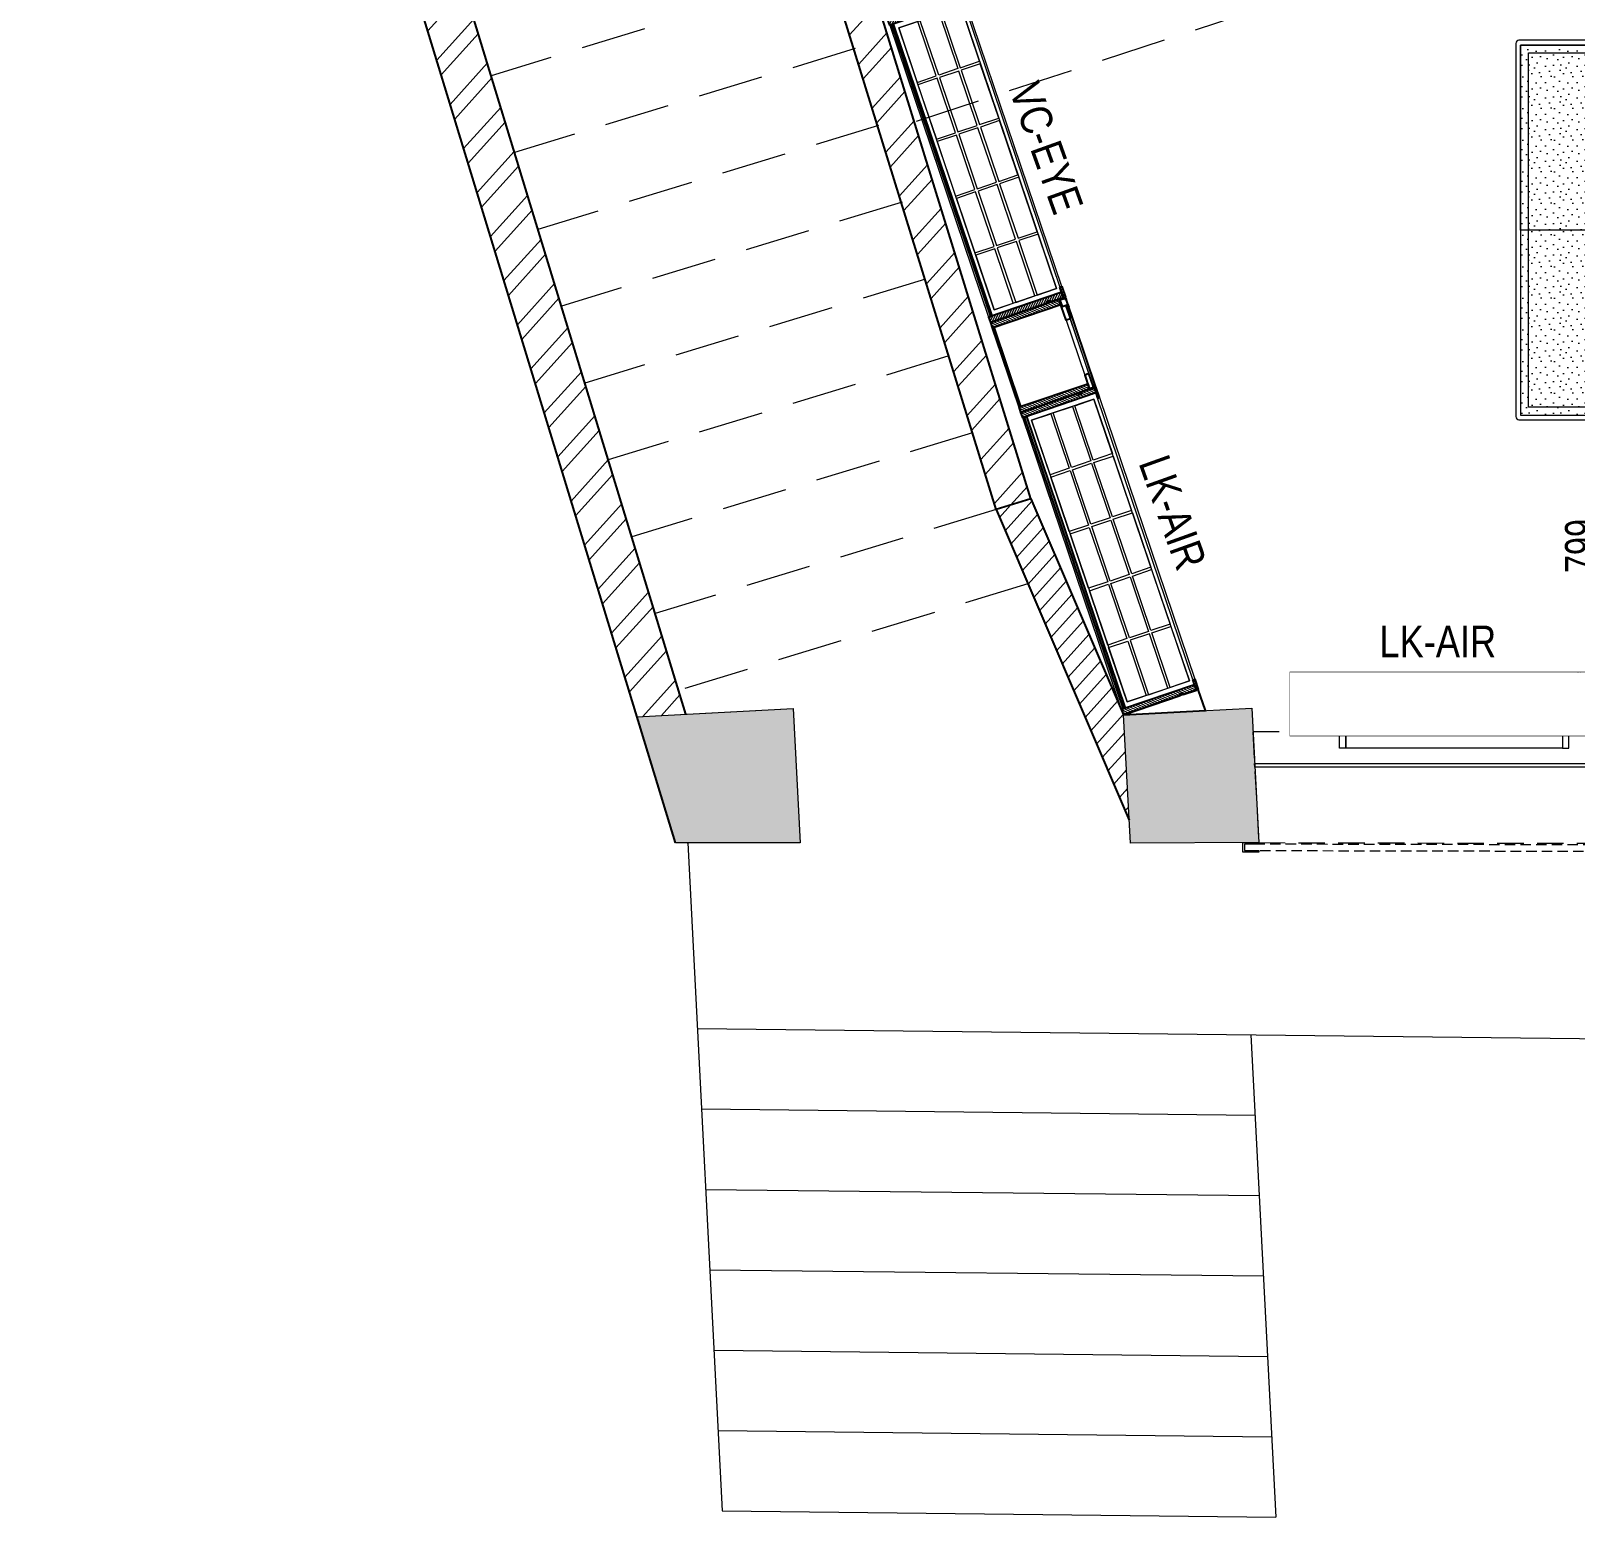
# Model space of a CAD drawing. Header units: feet. Extents: x 8618377 to 8629531, y -5935222 to -5925257.
# Drawn here: x 8618377 to 8623260, y -5934623 to -5929923 of the extents above; entities that cross this region are included whole.
import ezdxf

# ---------------------------------------------------------------- set-up
doc = ezdxf.new("R2010")
doc.units = ezdxf.units.FT
doc.header["$LTSCALE"] = 33
doc.header["$MEASUREMENT"] = 0
doc.set_wipeout_variables(frame=1)
doc.header["$PDMODE"] = 3
doc.header["$PDSIZE"] = -1
for name, pattern in [('( Hidden )', [0.375, 0.25, -0.125]), ('DOT2', [0.125, 0, -0.125]), ('HIDDEN', [9.525, 6.35, -3.175]), ('HIDDEN2', [4.7625, 3.175, -1.5875]), ('HIDDENX2', [0.75, 0.5, -0.25])]:
    doc.linetypes.add(name, pattern=pattern)
for name, color, linetype, lineweight in [('A-COL', 243, 'Continuous', 9), ('A-Glazing', 4, 'Continuous', 20), ('A-shutter', 8, 'Continuous', 18), ('A-STAIR', 6, 'Continuous', 5), ('beam', 90, 'Continuous', 9), ('column hatch', 5, 'Continuous', 0), ('LENS-DIM', 252, 'Continuous', 5), ('LENS-HATCH', 251, 'Continuous', 5), ('LENS-PARTITION', 21, 'Continuous', 25), ('LK-FF&E FLOOR', 1, 'Continuous', 9), ('LK-FF&E WALL', 1, 'Continuous', 9), ('LN-ELEVATION-1', 81, 'Continuous', 25), ('LN-ELEVATION-2', 103, 'Continuous', 20), ('LN-ELEVATION-3', 125, 'Continuous', 18), ('LN-ELEVATION-4', 145, 'Continuous', 13), ('LN-ELEVATION-5', 167, 'Continuous', 5), ('LN-HATCH', 251, 'Continuous', 0), ('PLANO-TXT', 252, 'Continuous', 5), ('rolling shutter', 1, 'Continuous', 5)]:
    doc.layers.add(name, color=color, linetype=linetype, lineweight=lineweight)
doc.layers.add('A-WALL', color=1, linetype='Continuous')
doc.styles.add('LK TXT STD 100', font='ARIALN.TTF', dxfattribs={"height": 100})
doc.styles.get("Standard").update_dxf_attribs({"font": 'GILC____.TTF'})
doc.dimstyles.new('100MM', dxfattribs={"dimtxt": 100, "dimasz": 50, "dimexe": 65, "dimexo": 65, "dimtad": 1, "dimdec": 0, "dimtxsty": 'Standard', "dimblk": 'OBLIQUE', "dimcen": 2.5, "dimdle": 65, "dimclrd": 256, "dimclre": 256, "dimclrt": 1, "dimadec": 0, "dimazin": 0, "dimtfac": 1, "dimtdec": 0, "dimtmove": 1, "dimatfit": 3, "dimfxl": 1, "dimlwd": -1, "dimlwe": -1, "dimarcsym": 0})
pattern_1 = [(225, (-8978160.31, 5277344.56), (88.2999593, -88.2999593), []), (225, (-8978219.18, 5277344.56), (88.2999593, -88.2999593), [])]
pattern_2 = [(45, (7858558.917, 3503823.203), (-4.4901280605, 4.4901280605), [])]

# ---------------------------------------------------------------- blocks, each defined once
blk = doc.blocks.new('*U45')
at = {"layer": 'A-shutter', "color": 5, "ltscale": 10}
blk.add_lwpolyline([(41038450.5, -1561539.2), (41038450.5, -1561544.2), (41038405.5, -1561544.2), (41038405.5, -1561564.2), (41038450.5, -1561564.2), (41038450.5, -1561569.2), (41038400.5, -1561569.2), (41038400.5, -1561539.2)], close=True, dxfattribs=at)
at = {"layer": 'A-shutter', "color": 5, "linetype": 'HIDDENX2', "ltscale": 2}
blk.add_lwpolyline([(41038405.5, -1561544.2), (41038405.5, -1561564.2), (41045300.8, -1561564.2), (41045300.8, -1561544.2)], close=True, dxfattribs=at)
blk = doc.blocks.new('A$C72038f08')
at = {"layer": 'column hatch'}
h = blk.add_hatch(color=8, dxfattribs=at)
h.dxf.hatch_style = 1
h.paths.add_polyline_path([(-1388.4, -3005.9), (-1883.1, -3005.9), (-1782.2, -3410.2), (-1388.4, -3431.2)])
h.paths.add_polyline_path([(59.6, -3079.5), (-346.7, -3079.5), (-345.7, -3486), (59.6, -3504.9)])
h.paths.add_polyline_path([(7098.9, -3459.9), (6790.1, -3459.9), (6855.2, -3869.6), (7209.8, -3888.6), (7209.8, -3888.5)])
at = {"layer": 'LN-HATCH'}
h = blk.add_hatch(dxfattribs=at)
h.set_pattern_fill('ANSI32', color=256, scale=333, angle=180)
h.set_pattern_definition(pattern_1)
h.paths.add_polyline_path([(-2855.2, 1512.1), (-3012.2, 1521.8), (-1883.1, -3005.9), (-1728.5, -3005.9)])
h.paths.add_polyline_path([(-2039.9, 3276.4), (-3472.8, 3368.6), (-3089.4, 1831.5), (-2934.3, 1829.3), (-3286.8, 3242.8), (-2043.8, 3162.5)])
h.paths.add_polyline_path([(-1127.3, 3217.7), (-1131.1, 3103.5), (5447, 2678.3), (6981.1, -3459.9), (7098.9, -3459.9), (5537.2, 2789.1)])
h = blk.add_hatch(dxfattribs=at)
h.set_pattern_fill('ANSI32', color=256, scale=333, angle=180)
h.set_pattern_definition(pattern_1)
h.paths.add_polyline_path([(-1345, 543.1), (-1455.8, 515), (-714.5, -2410.1), (-603.6, -2382.5)])
h = blk.add_hatch(dxfattribs=at)
h.set_pattern_fill('ANSI31', color=256, scale=333, angle=180)
h.set_pattern_definition([(225, (-8978160.31, 5277344.562), (29.43331977, -29.43331977), [])])
h.paths.add_polyline_path([(-603.6, -2382.5), (-715.2, -2410.3), (-345.9, -3412.3), (-346.7, -3079.5)])
at = {"ltscale": 25}
blk.add_line((-727.5, -1889.8, 2727.5), (-728.4, -1890.1, 2727.5), dxfattribs=at)
at = {"layer": 'A-COL'}
for p, q in [((-1883.1, -3005.9, 2727.5), (-1388.4, -3005.9, 2727.5)), ((-1782.2, -3410.2, 2727.5), (-1883.1, -3005.9, 2727.5)), ((-1744, -3005.9, 2727.5), (-1388.4, -3005.9, 2727.5)), ((-1388.4, -3005.9, 2727.5), (-1388.4, -3431.2, 2727.5)), ((-1388.4, -3005.9, 2727.5), (-1388.4, -3431.2, 2727.5)), ((-1388.4, -3431.2, 2727.5), (-1782.2, -3410.2, 2727.5)), ((-1744, -3412.3, 2727.5), (-1743, -3415.9, 2727.5))]:
    blk.add_line(p, q, dxfattribs=at)
at = {"layer": 'A-COL', "elevation": 2727.5}
blk.add_lwpolyline([(-346.7, -3079.5), (59.6, -3079.5), (59.6, -3504.9), (-345.7, -3486)], close=True, dxfattribs=at)
at = {"layer": 'A-Glazing', "elevation": 11137.2}
blk.add_lwpolyline([(59.6, -3254.1), (6812.8, -3602.8), (6814.8, -3614.9), (59.6, -3266.1)], close=True, dxfattribs=at)
at = {"layer": 'A-STAIR', "linetype": '( Hidden )', "ltscale": 25}
for p, q in [((-1146.6, -685.5, 2727.5), (-2239.2, -958, 2727.5)), ((-903, -1170.9, 2727.5), (210.6, -868.5, 2727.5)), ((-1085.2, -932, 2727.5), (-2177.7, -1204.4, 2727.5)), ((-1023.7, -1178.4, 2727.5), (-2116.3, -1450.9, 2727.5)), ((-962.2, -1424.8, 2727.5), (-2054.8, -1697.3, 2727.5)), ((-900.8, -1671.3, 2727.5), (-1993.3, -1943.7, 2727.5)), ((-839.3, -1917.7, 2727.5), (-1931.9, -2190.2, 2727.5)), ((-776.9, -2163.9, 2727.5), (-1870.4, -2436.6, 2727.5)), ((-714.5, -2410.1, 2727.5), (-1809, -2683.1, 2727.5)), ((-626.8, -2650, 2727.5), (-1747.5, -2929.5, 2727.5))]:
    blk.add_line(p, q, dxfattribs=at)
at = {"layer": 'A-STAIR'}
for p, q in [((-1743, -3412.3, 2727.5), (-1743, -5527.4, 2727.5)), ((-1743, -4000.5, 2727.5), (4369.2, -4385.6, 2727.5)), ((3.7, -4110.5, 2727.5), (3.7, -5637.5, 2727.5)), ((-1743, -4255, 2727.5), (3.7, -4365, 2727.5)), ((-1743, -4509.5, 2727.5), (3.7, -4619.5, 2727.5)), ((-1743, -4763.9, 2727.5), (3.7, -4874, 2727.5)), ((-1743, -5018.4, 2727.5), (3.7, -5128.5, 2727.5)), ((-1743, -5272.9, 2727.5), (3.7, -5383, 2727.5)), ((-1743, -5527.4, 2727.5), (3.7, -5637.5, 2727.5))]:
    blk.add_line(p, q, dxfattribs=at)
at = {"layer": 'A-WALL'}
for p, q in [((-1782.2, -3410.2, 2727.5), (-3472.8, 3368.6, 2727.5)), ((-1728.5, -3005.9, 2727.5), (-2855.2, 1512.1, 2727.5)), ((-603.6, -2382.5, 2727.5), (-1345, 543.1, 2727.5)), ((-714.5, -2410.1, 2727.5), (-1455.8, 515, 2727.5)), ((-603.6, -2382.5, 2727.5), (-714.5, -2410.1, 2727.5)), ((-603.6, -2382.5, 2727.5), (-346.7, -3079.5, 2727.5)), ((-715.2, -2410.3, 2727.5), (-345.9, -3412.3, 2727.5))]:
    blk.add_line(p, q, dxfattribs=at)
at = {"layer": 'beam', "linetype": 'HIDDEN', "ltscale": 0.4, "elevation": 11137.2}
blk.add_lwpolyline([(6796.8, -3501.9), (59.6, -3153.9), (59.6, -3504.9), (6855.2, -3869.6), (6855.2, -3869.6)], close=True, dxfattribs=at)
at = {"layer": 'rolling shutter', "rotation": 356.9274796199734}
blk.add_blockref('*U45', (-40895699.4, 3755446.4, 11137.2), dxfattribs=at)
blk = doc.blocks.new('VC HD 1010')
at = {"layer": 'LN-HATCH', "ltscale": 0.5}
h = blk.add_hatch(dxfattribs=at)
h.set_pattern_fill('ANSI31', color=256, scale=2)
h.set_pattern_definition([(45, (3761554.586, 1795022.936), (-4.490128061, 4.490128061), [])])
h.paths.add_polyline_path([(-505.2, 24), (-505.2, -166), (-499.2, -166), (-499.2, -176), (-505.2, -176), (-505.2, -220), (-487.2, -220), (-487.2, 24)])
h = blk.add_hatch(dxfattribs=at)
h.set_pattern_fill('ANSI31', color=256, scale=2)
h.set_pattern_definition(pattern_2)
h.paths.add_polyline_path([(504.8, 24), (504.8, -166), (498.8, -166), (498.8, -176), (504.8, -176), (504.8, -220), (486.8, -220), (486.8, 24)])
h = blk.add_hatch(dxfattribs=at)
h.set_pattern_fill('ANSI31', color=256, scale=2)
h.set_pattern_definition([(45, (7858741.917, 3503823.203), (-4.4901280605, 4.4901280605), [])])
h.paths.add_polyline_path([(-470.2, -220), (-470.2, -226), (-505.2, -226), (-505.2, -220)])
h = blk.add_hatch(dxfattribs=at)
h.set_pattern_fill('ANSI31', color=256, scale=2)
h.set_pattern_definition(pattern_2)
h.paths.add_polyline_path([(476.8, -220), (476.8, -226), (511.8, -226), (511.8, -220)])
at = {"layer": 'LN-ELEVATION-1', "ltscale": 0.5}
for points in [[(-505.2, 24), (-505.2, -166), (-499.2, -166), (-499.2, -176), (-505.2, -176), (-505.2, -220), (-487.2, -220), (-487.2, 24)], [(486.8, 12), (-487.2, 12), (-487.2, 18), (486.8, 18)], [(504.8, 24), (504.8, -166), (498.8, -166), (498.8, -176), (504.8, -176), (504.8, -220), (486.8, -220), (486.8, 24)], [(-470.2, -220), (-470.2, -226), (-505.2, -226), (-505.2, -220)], [(469.8, -220), (469.8, -226), (504.8, -226), (504.8, -220)]]:
    blk.add_lwpolyline(points, close=True, dxfattribs=at)
at = {"layer": 'LN-ELEVATION-2', "ltscale": 0.5}
blk.add_lwpolyline([(470.2, 0), (-470.2, 0), (-470.2, -208), (470.2, -208)], close=True, dxfattribs=at)
at = {"layer": 'LN-ELEVATION-3', "ltscale": 0.5}
for p, q in [((-487.2, 24), (486.8, 24)), ((-470.2, -220), (469.8, -220)), ((469.8, -226), (-470.2, -226))]:
    blk.add_line(p, q, dxfattribs=at)
for points in [[(-470.2, 0), (-288.5, 0), (-288.5, -64), (-470.2, -64)], [(-280.5, 0), (-98.8, 0), (-98.8, -64), (-280.5, -64)], [(-90.8, 0), (90.8, 0), (90.8, -64), (-90.8, -64)], [(98.8, 0), (280.5, 0), (280.5, -64), (98.8, -64)], [(288.5, 0), (470.2, 0), (470.2, -64), (288.5, -64)], [(-470.2, -136), (-288.5, -136), (-288.5, -72), (-470.2, -72)], [(-280.5, -72), (-98.8, -72), (-98.8, -136), (-280.5, -136)], [(-90.8, -72), (90.8, -72), (90.8, -136), (-90.8, -136)], [(98.8, -72), (280.5, -72), (280.5, -136), (98.8, -136)], [(288.5, -72), (470.2, -72), (470.2, -136), (288.5, -136)], [(-470.2, -144), (-288.5, -144), (-288.5, -208), (-470.2, -208)], [(-280.5, -144), (-98.8, -144), (-98.8, -208), (-280.5, -208)], [(-90.8, -144), (90.8, -144), (90.8, -208), (-90.8, -208)], [(98.8, -144), (280.5, -144), (280.5, -208), (98.8, -208)], [(288.5, -144), (470.2, -144), (470.2, -208), (288.5, -208)]]:
    blk.add_lwpolyline(points, close=True, dxfattribs=at)
blk = doc.blocks.new('MIRROR')
at = {"layer": 'LN-HATCH', "ltscale": 0.5}
h = blk.add_hatch(dxfattribs=at)
h.set_pattern_fill('ANSI31', color=256, scale=2)
h.set_pattern_definition([(45, (4060433.7416, 1708720.787), (-4.4901280605, 4.4901280605), [])])
h.paths.add_polyline_path([(212.9, 101.3), (230.9, 101.3), (230.9, -127.7), (212.9, -127.7)])
h.paths.add_polyline_path([(230.9, 95.3), (494.9, 95.3), (494.9, 101.3), (230.9, 101.3)])
h.paths.add_polyline_path([(512.9, 101.3), (494.9, 101.3), (494.9, -127.7), (512.9, -127.7)])
at = {"layer": 'Defpoints'}
blk.add_lwpolyline([(512.9, 101.3), (212.9, 101.3), (212.9, -148.7), (512.9, -148.7)], close=True, dxfattribs=at)
at = {"layer": 'LN-ELEVATION-1'}
for points in [[(212.9, 101.3), (230.9, 101.3), (230.9, -127.7), (212.9, -127.7)], [(230.9, 95.3), (494.9, 95.3), (494.9, 101.3), (230.9, 101.3)], [(512.9, 101.3), (494.9, 101.3), (494.9, -127.7), (512.9, -127.7)], [(259.9, -141.7), (259.9, -127.7), (214.9, -127.7), (214.9, -148.7), (223.9, -148.7), (223.9, -147.2), (216.4, -147.2), (216.4, -141.7)], [(442.9, -141.7), (442.9, -127.7), (487.9, -127.7), (487.9, -148.7), (478.9, -148.7), (478.9, -147.2), (486.4, -147.2), (486.4, -141.7)], [(504.9, -148.7), (504.9, -147.2), (509.4, -147.2), (509.4, -129.2), (487.9, -129.2), (487.9, -127.7), (510.9, -127.7), (510.9, -148.7)]]:
    blk.add_lwpolyline(points, close=True, dxfattribs=at)
at = {"layer": 'LN-ELEVATION-2', "color": 4, "lineweight": 0}
blk.add_lwpolyline([(216.4, -141.7), (486.4, -141.7), (486.4, -147.2), (216.4, -147.2)], close=True, dxfattribs=at)
at = {"layer": 'LN-ELEVATION-2'}
blk.add_lwpolyline([(259.9, -141.7), (442.9, -141.7), (442.9, -127.7), (259.9, -127.7)], close=True, dxfattribs=at)
at = {"layer": 'LN-ELEVATION-4', "ltscale": 0.5}
blk.add_line((478.9, -148.7), (223.9, -148.7), dxfattribs=at)
blk = doc.blocks.new('A$Cc3cf2737')
at = {"layer": 'LN-ELEVATION-1', "linetype": 'ByBlock', "lineweight": -2, "ltscale": 0.5, "elevation": -52.8}
for points in [[(157.5, 40), (177.5, 40), (177.5, 0), (157.5, 0)], [(882.5, 40), (862.5, 40), (862.5, 0), (882.5, 0)]]:
    blk.add_lwpolyline(points, close=True, dxfattribs=at)
at = {"layer": 'LN-ELEVATION-2', "linetype": 'ByBlock', "lineweight": -2, "ltscale": 0.5, "elevation": -52.8}
blk.add_lwpolyline([(0, 40), (1040, 40), (1040, 240), (0, 240)], close=True, dxfattribs=at)
at = {"layer": 'LN-ELEVATION-5', "elevation": -52.8}
blk.add_lwpolyline([(862.5, 0), (177.5, 0), (177.5, 40), (862.5, 40)], close=True, dxfattribs=at)
at = {"linetype": 'ByBlock', "ltscale": 0.5}
blk.add_wipeout([(0, 40), (1040, 40), (1040, 240), (0, 240)], dxfattribs=at).translate(0, 0, -52.8).dxf.layer = 'LN-ELEVATION-1'
blk = doc.blocks.new('2 seater bench')
at = {"layer": 'LENS-HATCH', "lineweight": 0}
h = blk.add_hatch(dxfattribs=at)
h.set_pattern_fill('STIP1', color=177, scale=100, angle=270, pattern_type=2)
h.set_pattern_definition([(270, (6617251.08, -170421.61), (100, -2e-13), [0, -100]), (270, (6617235.08, -170433.61), (100, -2e-13), [0, -100]), (270, (6617211.08, -170428.61), (100, -2e-13), [0, -100]), (270, (6617188.08, -170463.61), (100, -2e-13), [0, -100]), (270, (6617224.08, -170460.61), (100, -2e-13), [0, -100]), (270, (6617248.08, -170487.61), (100, -2e-13), [0, -100]), (270, (6617255.08, -170452.61), (100, -2e-13), [0, -100]), (270, (6617214.08, -170494.61), (100, -2e-13), [0, -100]), (270, (6617182.08, -170489.61), (100, -2e-13), [0, -100]), (270, (6617167.08, -170415.61), (100, -2e-13), [0, -100]), (270, (6617187.08, -170433.61), (100, -2e-13), [0, -100]), (270, (6617168.08, -170447.61), (100, -2e-13), [0, -100]), (270, (6617232.08, -170508.61), (100, -2e-13), [0, -100]), (270, (6617207.08, -170476.61), (100, -2e-13), [0, -100]), (270, (6617240.08, -170468.61), (100, -2e-13), [0, -100]), (270, (6617231.08, -170485.61), (100, -2e-13), [0, -100]), (270, (6617204.08, -170449.61), (100, -2e-13), [0, -100]), (270, (6617258.08, -170477.61), (100, -2e-13), [0, -100]), (270, (6617199.08, -170508.61), (100, -2e-13), [0, -100]), (270, (6617169.08, -170505.61), (100, -2e-13), [0, -100])])
h.paths.add_polyline_path([(585, 210), (0, 210), (0, -210), (585, -210)])
h.paths.add_polyline_path([(0, 245), (0, -210)])
h.paths.add_polyline_path([(-585, 210), (0, 210), (0, -210), (-585, -210)])
at = {"layer": 'LN-ELEVATION-2', "ltscale": 0.5}
for points in [[(-585, 210), (0, 210), (0, -210), (-585, -210)], [(585, 210), (0, 210), (0, -210), (585, -210)]]:
    blk.add_lwpolyline(points, close=True, dxfattribs=at)
at = {"layer": 'LN-ELEVATION-5', "ltscale": 0.5}
blk.add_lwpolyline([(590, 225), (-590, 225, 0.414214), (-600, 215), (-600, -215, 0.414214), (-590, -225), (590, -225, 0.414214), (600, -215), (600, 215, 0.414214)], format="xyb", close=True, dxfattribs=at)
blk.add_lwpolyline([(585, 210), (-585, 210), (-585, -210), (585, -210)], close=True, dxfattribs=at)
at = {"layer": 'LN-ELEVATION-5', "linetype": 'HIDDEN2', "ltscale": 11}
blk.add_lwpolyline([(-560, 185), (560, 185), (560, -185), (-560, -185)], close=True, dxfattribs=at)
blk = doc.blocks.new('_Oblique')
at = {"color": 0, "lineweight": -2}
blk.add_line((-0.5, -0.5), (0.5, 0.5), dxfattribs=at)
blk = doc.blocks.new('*D47')
at = {"layer": 'Defpoints', "color": 0}
for p in [(8623330.2, -5931153.1), (8623340.8, -5931153.1), (8623340.8, -5931951.6)]:
    blk.add_point(p, dxfattribs=at)
at = {"layer": 'LENS-DIM'}
blk.add_line((8623330.2, -5932016.6), (8623330.2, -5931088.1), dxfattribs=at)
at = {"layer": 'LENS-DIM', "linetype": 'DOT2'}
for p, q in [((8623275.8, -5931153.1), (8623265.2, -5931153.1)), ((8623275.8, -5931951.6), (8623265.2, -5931951.6))]:
    blk.add_line(p, q, dxfattribs=at)
at = {"layer": 'LENS-DIM', "xscale": 50, "yscale": 50, "zscale": 50}
for p, rotation in [((8623330.2, -5931153.1), 90), ((8623330.2, -5931951.6), 270)]:
    blk.add_blockref('_Oblique', p, dxfattribs=dict(at, rotation=rotation))
at = {"layer": 'LENS-DIM', "color": 1, "insert": (8623278.4, -5931552.3), "char_height": 100, "attachment_point": 5, "rotation": 90}
blk.add_mtext('799', dxfattribs=at)

msp = doc.modelspace()

# ---------------------------------------------------------------- linework, layer by layer
at = {"layer": 'LENS-PARTITION'}
msp.add_lwpolyline([(8622068.1, -5932006), (8622062.4, -5932007.9), (8622020.8, -5932022), (8621831.3, -5932086.2), (8622090.8, -5932072.8)], close=True, dxfattribs=at)

# ---------------------------------------------------------------- block references
at = {"layer": 'LENS-DIM', "color": 2, "rotation": 2.956316628160904}
msp.add_blockref('A$C72038f08', (8622018.8, -5928992.9, -11137.2), dxfattribs=at)
at = {"layer": 'LK-FF&E FLOOR', "rotation": 270}
msp.add_blockref('2 seater bench', (8623297, -5930553.1), dxfattribs=at)
at = {"layer": 'LK-FF&E WALL', "xscale": -1, "rotation": 108.7133310882602}
msp.add_blockref('VC HD 1010', (8621271.8, -5930359.6, -8409.7), dxfattribs=at)
at = {"layer": 'LK-FF&E WALL', "rotation": 108.7133310882602}
for name, p in [('MIRROR', (8621671.6, -5931298.8, -8409.7)), ('VC HD 1010', (8621692, -5931600, -8409.7))]:
    msp.add_blockref(name, p, dxfattribs=at)

# ---------------------------------------------------------------- texts
at = {"layer": 'PLANO-TXT', "ltscale": 50, "char_height": 100, "width": 407.5, "attachment_point": 1, "rotation": 289.7029, "style": 'LK TXT STD 100'}
for s, insert in [('VC-EYE', (8621563.2, -5930075.7, -8409.7)), ('LK-AIR', (8621972.5, -5931255.5))]:
    msp.add_mtext(s, dxfattribs=dict(at, insert=insert))
at = {"layer": 'PLANO-TXT', "ltscale": 50, "insert": (8622641, -5931804), "char_height": 100, "width": 407.5, "attachment_point": 1, "style": 'LK TXT STD 100'}
msp.add_mtext('LK-AIR', dxfattribs=at)

# ---------------------------------------------------------------- next in the draw order: block references
at = {"layer": 'LENS-DIM', "color": 2}
msp.add_blockref('A$Cc3cf2737', (8622357.5, -5932191.6, 52.8), dxfattribs=at)

# ---------------------------------------------------------------- next in the draw order: dimensions: what is measured, and where the dimension line sits
dim = msp.add_linear_dim(base=(8623330.1898, -5931153.051), p1=(8623340.7562, -5931951.5518), p2=(8623340.7562, -5931153.051), angle=90, dimstyle='100MM', dxfattribs=at)
dim.commit()
dim.dimension.update_dxf_attribs({"geometry": '*D47', "text_midpoint": (8623278.4383, -5931552.3014)})

doc.saveas('drawing.dxf')
